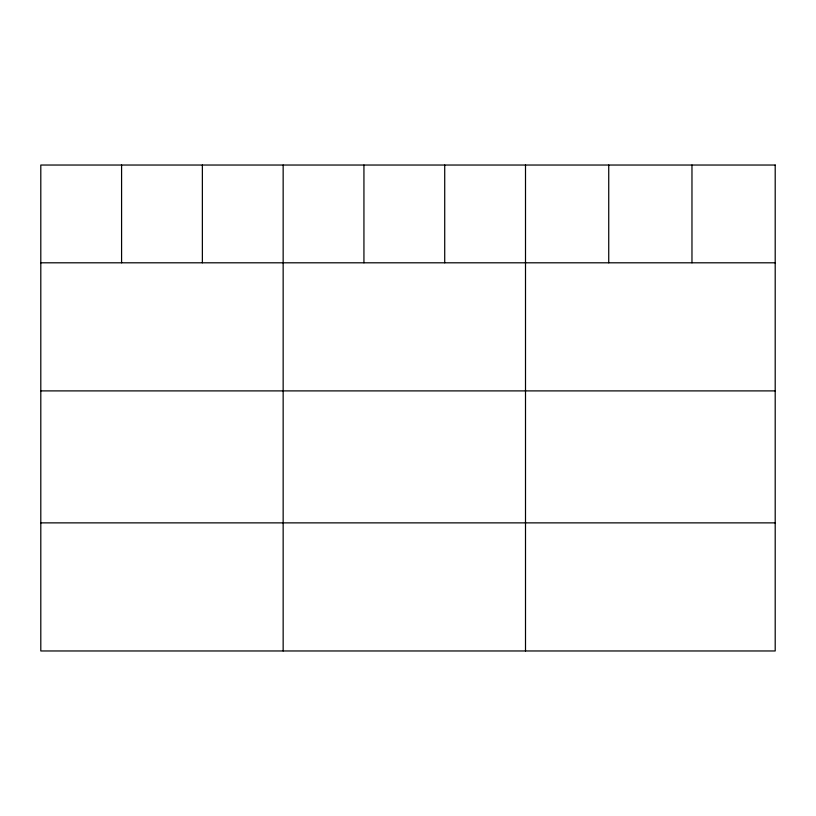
<?xml version="1.0" encoding="UTF-8"?>
<svg xmlns="http://www.w3.org/2000/svg" width="816" height="816" viewBox="0 0 816 816"><rect width="100%" height="100%" fill="white"/><g stroke="black" fill="none" stroke-linecap="round" stroke-linejoin="round"><path stroke-width="1.22" d="M40.8 262.803L775.2 262.803M40.8 390.895L775.2 390.895M40.8 522.872L775.2 522.872M691.968 165.036L691.968 262.803M608.736 165.036L608.736 262.803M525.504 165.036L525.504 650.964M444.72 165.036L444.72 262.803M363.936 165.036L363.936 262.803M283.152 165.036L283.152 650.964M202.368 165.036L202.368 262.803M121.584 165.036L121.584 262.803M775.2 165.036L40.8 165.036L40.8 650.964L775.2 650.964L775.2 165.036"/></g></svg>
